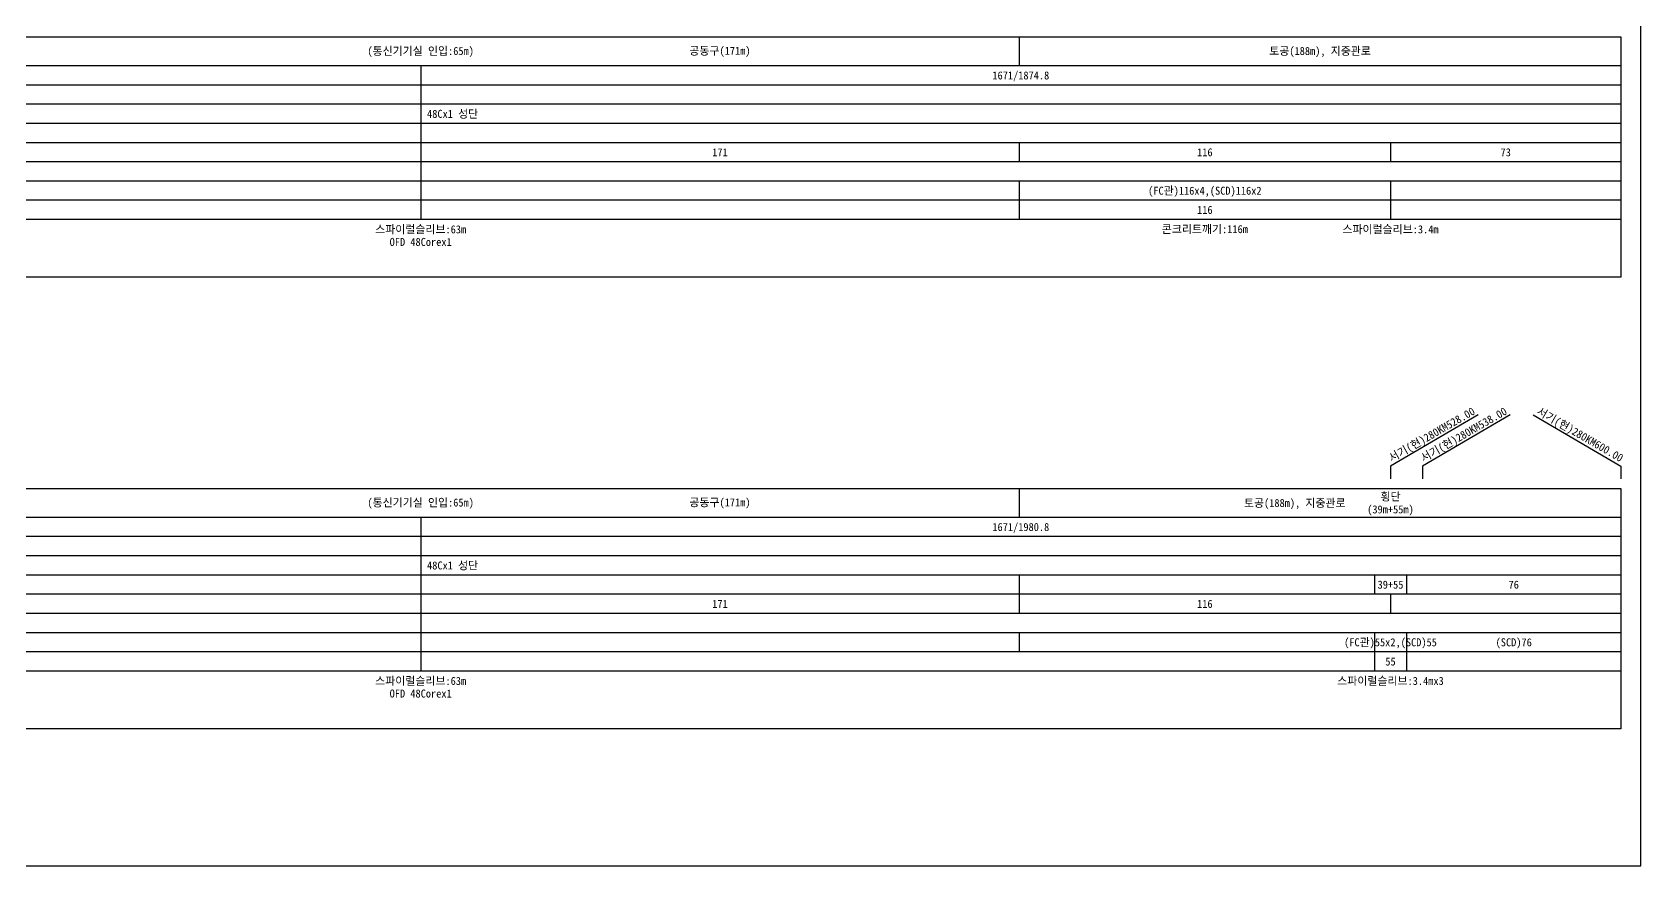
# Model space of a CAD drawing. Header units: millimetres. Extents: x 1510 to 2306, y 1103 to 1809.
# Drawn here: x 1803 to 2306, y 1103 to 1363 of the extents above; entities that cross this region are included whole.
import ezdxf
from ezdxf.enums import TextEntityAlignment as Align

# ---------------------------------------------------------------- set-up
doc = ezdxf.new("R2010")
doc.units = ezdxf.units.MM
doc.header["$LTSCALE"] = 10
doc.header["$MEASUREMENT"] = 0
for name, color, linetype in [('TT-TABL-LIN1', 4, 'Continuous'), ('TT-TABL-LIN2', 1, 'Continuous'), ('TT-TABL-TEX2', 3, 'Continuous'), ('TZ-LEAL', 1, 'Continuous'), ('TZ-LEAT', 3, 'Continuous')]:
    doc.layers.add(name, color=color, linetype=linetype)
doc.layers.add('TX-PAPR', color=2, linetype='Continuous', plot=False)
doc.styles.get("Standard").update_dxf_attribs({"font": 'GulimChe.ttf'})

# ---------------------------------------------------------------- blocks, each defined once
blk = doc.blocks.new('JD-경부고속하선표_190503')
at = {"layer": 'TT-TABL-LIN1'}
blk.add_lwpolyline([(2, 114), (785.58, 114), (785.58, 39), (2, 39)], close=True, dxfattribs=at)
at = {"layer": 'TT-TABL-LIN2'}
for points in [[(785.58, 105), (9.33, 105)], [(785.58, 99), (9.33, 99)], [(785.58, 93), (9.33, 93)], [(785.58, 87), (9.33, 87)], [(785.58, 81), (38.33, 81)], [(785.58, 75), (9.33, 75)], [(785.58, 69), (9.33, 69)], [(785.58, 63), (9.33, 63)], [(785.58, 57), (9.33, 57)]]:
    blk.add_lwpolyline(points, dxfattribs=at)
blk = doc.blocks.new('JD-경부고속상선표_190503')
at = {"layer": 'TT-TABL-LIN1'}
blk.add_lwpolyline([(2, 114), (785.58, 114), (785.58, 39), (2, 39)], close=True, dxfattribs=at)
at = {"layer": 'TT-TABL-LIN2'}
for points in [[(785.58, 105), (9.33, 105)], [(785.58, 99), (9.33, 99)], [(785.58, 93), (9.33, 93)], [(785.58, 87), (9.33, 87)], [(785.58, 81), (38.33, 81)], [(785.58, 75), (9.33, 75)], [(785.58, 69), (9.33, 69)], [(785.58, 63), (9.33, 63)], [(785.58, 57), (9.33, 57)]]:
    blk.add_lwpolyline(points, dxfattribs=at)

msp = doc.modelspace()

# ---------------------------------------------------------------- linework, layer by layer
at = {"layer": 'TX-PAPR'}
msp.add_lwpolyline([(1509.89, 1103.05), (2305.89, 1103.05), (2305.89, 1619.05), (1509.89, 1619.05)], close=True, dxfattribs=at)
at = {"layer": 'TZ-LEAL'}
for points in [[(2111.68, 1361.87), (2111.68, 1352.87)], [(1924.68, 1352.87), (1924.68, 1304.87)], [(2111.68, 1328.87), (2111.68, 1322.87)], [(2227.68, 1328.87), (2227.68, 1322.87)], [(2111.68, 1316.87), (2111.68, 1310.87)], [(2227.68, 1316.87), (2227.68, 1310.87)], [(2111.68, 1310.87), (2111.68, 1304.87)], [(2227.68, 1310.87), (2227.68, 1304.87)], [(2255.07, 1243.87), (2227.68, 1227.85), (2227.68, 1223.85)], [(2265.07, 1243.87), (2237.68, 1227.85), (2237.68, 1223.85)], [(2272.3, 1243.87), (2299.68, 1227.85), (2299.68, 1223.85)], [(2111.68, 1220.85), (2111.68, 1211.85)], [(1924.68, 1211.85), (1924.68, 1163.85)], [(2111.68, 1193.85), (2111.68, 1187.85)], [(2222.68, 1193.85), (2222.68, 1187.85)], [(2232.68, 1193.85), (2232.68, 1187.85)], [(2111.68, 1187.85), (2111.68, 1181.85)], [(2227.68, 1187.85), (2227.68, 1181.85)], [(2111.68, 1175.85), (2111.68, 1169.85)], [(2222.68, 1175.85), (2222.68, 1169.85)], [(2232.68, 1175.85), (2232.68, 1169.85)], [(2222.68, 1169.85), (2222.68, 1163.85)], [(2232.68, 1169.85), (2232.68, 1163.85)]]:
    msp.add_lwpolyline(points, dxfattribs=at)

# ---------------------------------------------------------------- block references
at = {"layer": 'TT-TABL-LIN2'}
for name, p in [('JD-경부고속하선표_190503', (1514.11, 1247.87)), ('JD-경부고속상선표_190503', (1514.11, 1106.85))]:
    msp.add_blockref(name, p, dxfattribs=at)

# ---------------------------------------------------------------- texts
at = {"layer": 'TT-TABL-TEX2'}
for s, p in [('(통신기기실 인입:65m)', (1924.68, 1357.37)), ('공동구(171m)', (2018.18, 1357.37)), ('토공(188m), 지중관로', (2205.68, 1357.37)), ('스파이럴슬리브:63m', (1924.68, 1301.87)), ('스파이럴슬리브:3.4m', (2227.68, 1301.87)), ('OFD 48Corex1', (1924.68, 1297.87)), ('(통신기기실 인입:65m)', (1924.68, 1216.35)), ('공동구(171m)', (2018.18, 1216.35)), ('스파이럴슬리브:63m', (1924.68, 1160.85)), ('스파이럴슬리브:3.4mx3', (2227.68, 1160.85)), ('OFD 48Corex1', (1924.68, 1156.85))]:
    msp.add_text(s, height=2.5, dxfattribs=at).set_placement(p, align=Align.MIDDLE)
for s, p in [('1671/1874.8', (2112.18, 1349.87)), ('171', (2018.18, 1325.87)), ('116', (2169.68, 1325.87)), ('73', (2263.68, 1325.87)), ('(FC관)116x4,(SCD)116x2', (2169.68, 1313.87)), ('116', (2169.68, 1307.87)), ('콘크리트깨기:116m', (2169.68, 1301.87)), ('토공(188m), 지중관로', (2197.77, 1216.35)), ('횡단', (2227.68, 1218.35)), ('(39m+55m)', (2227.68, 1214.35)), ('1671/1980.8', (2112.18, 1208.85)), ('39+55', (2227.68, 1190.85)), ('76', (2266.18, 1190.85)), ('171', (2018.18, 1184.85)), ('116', (2169.68, 1184.85)), ('(FC관)55x2,(SCD)55', (2227.68, 1172.85)), ('(SCD)76', (2266.18, 1172.85)), ('55', (2227.68, 1166.85))]:
    msp.add_text(s, height=2.5, dxfattribs=at).set_placement(p, align=Align.MIDDLE_CENTER)
for p in [(1926.68, 1337.87), (1926.68, 1196.85)]:
    msp.add_text('48Cx1 성단', height=2.5, dxfattribs=at).set_placement(p, align=Align.MIDDLE_LEFT)
at = {"layer": 'TZ-LEAT'}
for s, rotation, p in [('서기(현)280KM528.00', 30, (2241.18, 1236.64)), ('서기(현)280KM538.00', 30, (2251.18, 1236.64)), ('서기(현)280KM600.00', 330, (2286.29, 1236.67))]:
    msp.add_text(s, height=2.5, rotation=rotation, dxfattribs=at).set_placement(p, align=Align.CENTER)

doc.saveas('drawing.dxf')
